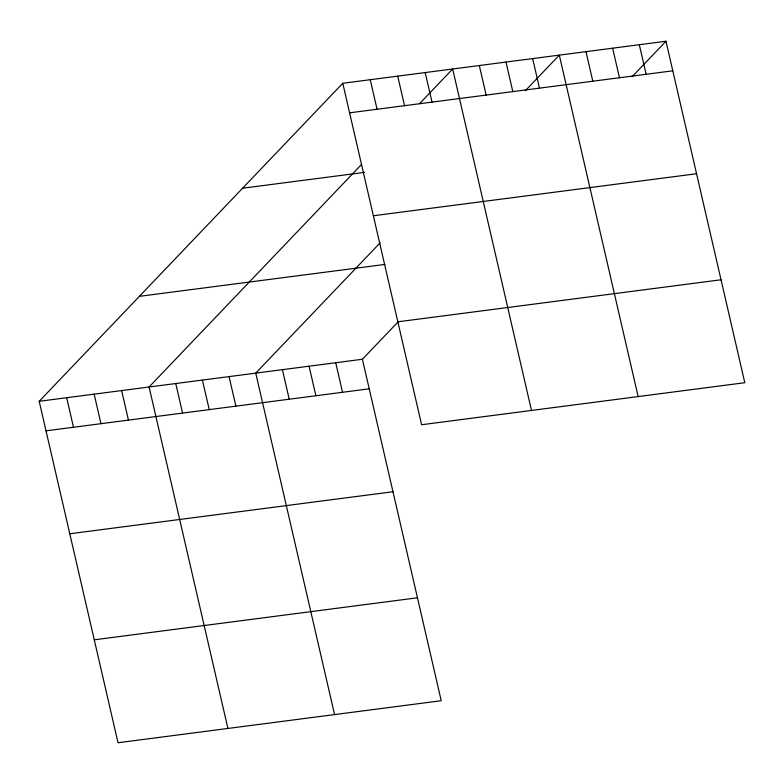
<?xml version="1.0" encoding="UTF-8"?>
<svg xmlns="http://www.w3.org/2000/svg" width="784" height="784" viewBox="0 0 784 784"><rect width="100%" height="100%" fill="white"/><g stroke="black" fill="none" stroke-linecap="round" stroke-linejoin="round"><path stroke-width="1.18" d="M397.998 321.979L362.394 359.268L441.225 700.72L118.031 742.742L39.2 401.29L342.775 83.28L665.969 41.258L744.8 382.71L421.606 424.732L342.775 83.28M361.591 164.395L149.087 387.002L227.919 728.454M419.548 103.684L452.662 68.992L531.493 410.444M380.162 242.805L255.741 373.135L334.572 714.587M525.368 90.689L559.315 55.125L638.147 396.577M632.022 76.822L665.969 41.258M349.595 112.827L672.79 70.815M242.599 188.219L364.599 172.362M373.36 215.757L696.555 173.734M139.376 296.342L385.013 264.414M397.841 321.803L721.035 279.78M39.2 401.29L362.394 359.268M46.021 430.837L369.215 388.815M69.786 533.767L392.98 491.744M94.266 639.813L417.46 597.79M639.303 44.727L646.134 74.274M612.647 48.196L619.468 77.743M585.981 51.666L592.802 81.213M532.65 58.594L539.47 88.141M505.984 62.063L512.814 91.61M479.328 65.533L486.149 95.08M425.193 72.569L432.013 102.116M397.723 76.136L404.544 105.693M370.244 79.713L377.065 109.26M335.728 362.737L342.549 392.284M309.072 366.206L315.893 395.753M282.407 369.666L289.227 399.223M229.075 376.604L235.896 406.151M202.409 380.073L209.24 409.62M175.753 383.533L182.574 413.09M121.618 390.569L128.439 420.126M94.139 394.146L100.969 423.693M66.669 397.713L73.49 427.27"/></g></svg>
